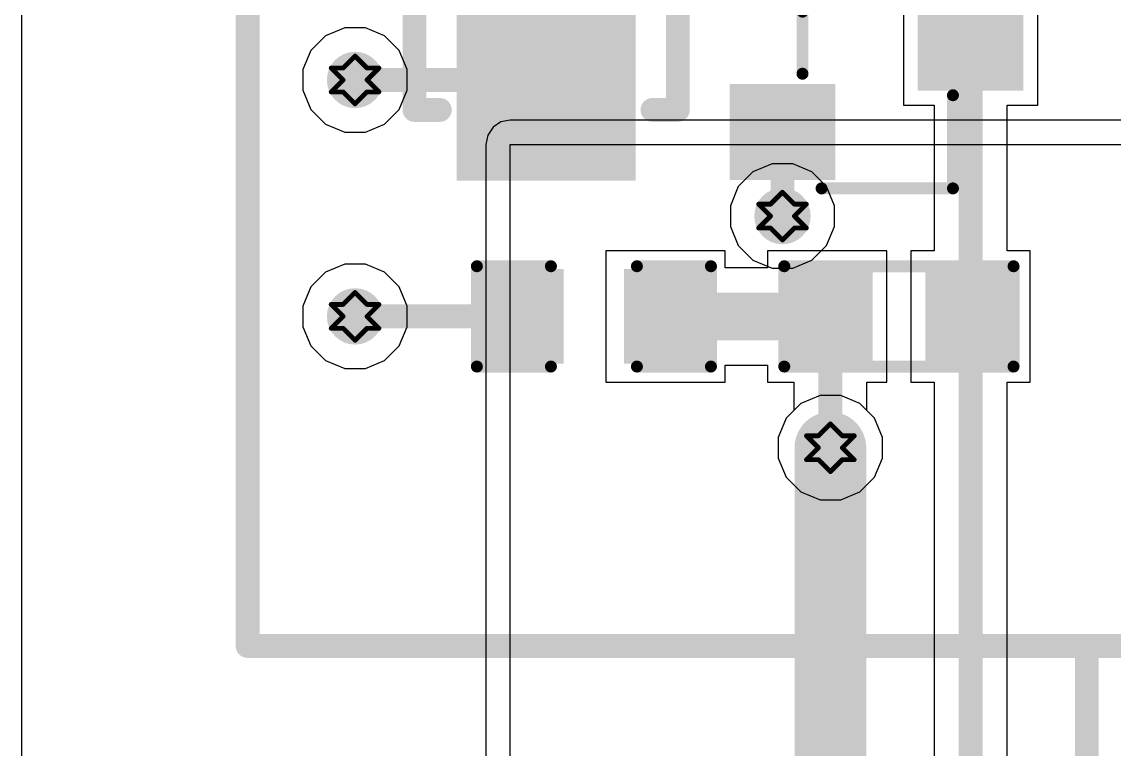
# Model space of a CAD drawing. Header units: inches. Extents: x 24 to 500, y 68 to 269.
# Drawn here: x 265.82 to 277.44, y 146.98 to 154.72 of the extents above; entities that cross this region are included whole.
import ezdxf

# ---------------------------------------------------------------- set-up
doc = ezdxf.new("R2010")
doc.units = ezdxf.units.IN
for name, color, linetype in [('Bottom Layer', 5, 'Continuous'), ('Drill Drawing', 1, 'Continuous'), ('Layer 1', 16, 'Continuous'), ('Layer 2', 76, 'Continuous'), ('Top Layer', 1, 'Continuous'), ('Top Overlay', 2, 'Continuous'), ('Top Paste', 8, 'Continuous'), ('Top Solder', 216, 'Continuous'), ('Via Holes', 16, 'Continuous')]:
    doc.layers.add(name, color=color, linetype=linetype)

# ---------------------------------------------------------------- blocks, each defined once
blk = doc.blocks.new('R___0603_140')
at = {"layer": 'Top Layer'}
for points in [[(-0.3809999999999999, 0.4444847599999999), (-0.3810000000000001, -0.44451524), (-1.143, -0.4445152399999999), (-1.143, 0.44448476)], [(1.143, 0.4444847599999999), (1.143, -0.44451524), (0.3809999999999999, -0.4445152399999999), (0.3810000000000001, 0.44448476)]]:
    blk.add_hatch(color=1, dxfattribs=at).paths.add_polyline_path(points)
at = {"layer": 'Top Paste'}
for points in [[(-0.3809999999999999, 0.4444847599999999), (-0.3810000000000001, -0.44451524), (-1.143, -0.4445152399999999), (-1.143, 0.44448476)], [(1.143, 0.4444847599999999), (1.143, -0.44451524), (0.3809999999999999, -0.4445152399999999), (0.3810000000000001, 0.44448476)]]:
    blk.add_hatch(color=8, dxfattribs=at).paths.add_polyline_path(points)
at = {"layer": 'Top Solder'}
for points in [[(-0.2793999999999999, 0.54608476), (-0.2794, -0.54611524), (-1.2446, -0.5461152399999999), (-1.2446, 0.5460847600000001)], [(1.2446, 0.54608476), (1.2446, -0.54611524), (0.2793999999999999, -0.5461152399999999), (0.2794, 0.5460847600000001)]]:
    blk.add_hatch(color=216, dxfattribs=at).paths.add_polyline_path(points)
at = {"layer": 'Top Overlay'}
for points in [[(-1.2192, -0.53341524, 0.127, 0.127, 0), (-1.21919746, 0.53338476, 0.127, 0.127, 0)], [(-1.21919746, 0.53338476, 0.127, 0.127, 0), (1.2192, 0.5333822199999999, 0.127, 0.127, 0)], [(1.2192, 0.5333822199999999, 0.127, 0.127, 0), (1.21920254, -0.5334127, 0.127, 0.127, 0)], [(-1.2192, -0.53341524, 0.127, 0.127, 0), (1.21920254, -0.5334127, 0.127, 0.127, 0)]]:
    blk.add_lwpolyline(points, format="xyseb", dxfattribs=at)
for points in [[(-1.25094746, 0.53338476, 0.0635, 0.0635, 1), (-1.18744746, 0.53338476, 0.0635, 0.0635, 1)], [(-1.25094746, 0.53338476, 0.0635, 0.0635, 1), (-1.18744746, 0.53338476, 0.0635, 0.0635, 1)], [(1.18745, 0.5333822199999999, 0.0635, 0.0635, 1), (1.25095, 0.5333822199999999, 0.0635, 0.0635, 1)], [(1.18745, 0.5333822199999999, 0.0635, 0.0635, 1), (1.25095, 0.5333822199999999, 0.0635, 0.0635, 1)], [(-1.25095, -0.53341524, 0.0635, 0.0635, 1), (-1.18745, -0.53341524, 0.0635, 0.0635, 1)], [(-1.25095, -0.53341524, 0.0635, 0.0635, 1), (-1.18745, -0.53341524, 0.0635, 0.0635, 1)], [(1.18745254, -0.5334127, 0.0635, 0.0635, 1), (1.25095254, -0.5334127, 0.0635, 0.0635, 1)], [(1.18745254, -0.5334127, 0.0635, 0.0635, 1), (1.25095254, -0.5334127, 0.0635, 0.0635, 1)]]:
    blk.add_lwpolyline(points, format="xyseb", close=True, dxfattribs=at)
blk = doc.blocks.new('SOT_23_162')
at = {"layer": 'Top Layer'}
for points in [[(-0.4099902899999999, 1.46002121), (0.41001061, 1.46002121), (0.41001061, 0.54002051), (-0.4099902899999999, 0.54002051)], [(-1.36000363, -0.54002305), (-0.54000273, -0.54002305), (-0.54000273, -1.46002375), (-1.36000363, -1.46002375)], [(0.54002051, -0.54002559), (1.36002141, -0.54002559), (1.36002141, -1.46002629), (0.54002051, -1.46002629)]]:
    blk.add_hatch(color=1, dxfattribs=at).paths.add_polyline_path(points)
at = {"layer": 'Top Paste'}
for points in [[(-0.4099902899999999, 1.46002121), (0.41001061, 1.46002121), (0.41001061, 0.54002051), (-0.4099902899999999, 0.54002051)], [(-1.36000363, -0.54002305), (-0.54000273, -0.54002305), (-0.54000273, -1.46002375), (-1.36000363, -1.46002375)], [(0.54002051, -0.54002559), (1.36002141, -0.54002559), (1.36002141, -1.46002629), (0.54002051, -1.46002629)]]:
    blk.add_hatch(color=8, dxfattribs=at).paths.add_polyline_path(points)
at = {"layer": 'Top Solder'}
for points in [[(-0.5115902899999999, 1.56162121), (0.51161061, 1.56162121), (0.51161061, 0.4384205099999999), (-0.5115902899999999, 0.4384205099999999)], [(-1.46160363, -0.4384230499999999), (-0.43840273, -0.4384230499999999), (-0.43840273, -1.56162375), (-1.46160363, -1.56162375)], [(0.4384205099999999, -0.43842559), (1.46162141, -0.43842559), (1.46162141, -1.56162629), (0.4384205099999999, -1.56162629)]]:
    blk.add_hatch(color=216, dxfattribs=at).paths.add_polyline_path(points)
at = {"layer": 'Top Overlay'}
for points in [[(-1.54939238, -0.58417714, 0.127, 0.127, 0), (-1.54938984, 0.8128228599999999, 0.127, 0.127, 0)], [(-0.55878984, 0.8128228599999999, 0.127, 0.127, 0), (-1.54938984, 0.8128228599999999, 0.127, 0.127, 0)], [(1.54940762, 0.8128228599999999, 0.127, 0.127, 0), (0.55881016, 0.8128228599999999, 0.127, 0.127, 0)], [(1.54941016, -0.58417714, 0.127, 0.127, 0), (1.54940762, 0.8128228599999999, 0.127, 0.127, 0)], [(-0.33018984, -0.78737714, 0.127, 0.127, 0), (0.33020762, -0.7873745999999999, 0.127, 0.127, 0)], [(-1.67638984, -1.29537714, 0.127, 0.127, 0), (-1.67638984, -1.04137714, 0.127, 0.127, 0)], [(-1.54939238, -1.1683746, 0.127, 0.127, 0), (-1.67638984, -1.04137714, 0.127, 0.127, 0)], [(-1.67638984, -1.29537714, 0.127, 0.127, 0), (-1.54939238, -1.1683746, 0.127, 0.127, 0)]]:
    blk.add_lwpolyline(points, format="xyseb", dxfattribs=at)
for points in [[(-1.58113984, 0.8128228599999999, 0.0635, 0.0635, 1), (-1.51763984, 0.8128228599999999, 0.0635, 0.0635, 1)], [(-1.58113984, 0.8128228599999999, 0.0635, 0.0635, 1), (-1.51763984, 0.8128228599999999, 0.0635, 0.0635, 1)], [(-0.5905398399999999, 0.8128228599999999, 0.0635, 0.0635, 1), (-0.5270398399999999, 0.8128228599999999, 0.0635, 0.0635, 1)], [(0.5270601599999999, 0.8128228599999999, 0.0635, 0.0635, 1), (0.59056016, 0.8128228599999999, 0.0635, 0.0635, 1)], [(1.51765762, 0.8128228599999999, 0.0635, 0.0635, 1), (1.58115762, 0.8128228599999999, 0.0635, 0.0635, 1)], [(1.51765762, 0.8128228599999999, 0.0635, 0.0635, 1), (1.58115762, 0.8128228599999999, 0.0635, 0.0635, 1)], [(-1.58114238, -0.58417714, 0.0635, 0.0635, 1), (-1.51764238, -0.58417714, 0.0635, 0.0635, 1)], [(1.51766016, -0.58417714, 0.0635, 0.0635, 1), (1.58116016, -0.58417714, 0.0635, 0.0635, 1)], [(-0.36193984, -0.78737714, 0.0635, 0.0635, 1), (-0.29843984, -0.78737714, 0.0635, 0.0635, 1)], [(0.29845762, -0.7873745999999999, 0.0635, 0.0635, 1), (0.36195762, -0.7873745999999999, 0.0635, 0.0635, 1)], [(-1.70813984, -1.04137714, 0.0635, 0.0635, 1), (-1.64463984, -1.04137714, 0.0635, 0.0635, 1)], [(-1.70813984, -1.04137714, 0.0635, 0.0635, 1), (-1.64463984, -1.04137714, 0.0635, 0.0635, 1)], [(-1.58114238, -1.1683746, 0.0635, 0.0635, 1), (-1.51764238, -1.1683746, 0.0635, 0.0635, 1)], [(-1.58114238, -1.1683746, 0.0635, 0.0635, 1), (-1.51764238, -1.1683746, 0.0635, 0.0635, 1)], [(-1.70813984, -1.29537714, 0.0635, 0.0635, 1), (-1.64463984, -1.29537714, 0.0635, 0.0635, 1)], [(-1.70813984, -1.29537714, 0.0635, 0.0635, 1), (-1.64463984, -1.29537714, 0.0635, 0.0635, 1)]]:
    blk.add_lwpolyline(points, format="xyseb", close=True, dxfattribs=at)
blk = doc.blocks.new('SMA_B__D___________200')
at = {"layer": 'Top Layer'}
for points in [[(-2.99997114, 0.89998804), (-0.9999751399999999, 0.89998804), (-0.9999751399999999, -0.9000083599999998), (-2.99997114, -0.9000083599999998)], [(1.00001832, 0.89998804), (3.00001432, 0.89998804), (3.00001432, -0.9000083599999998), (1.00001832, -0.9000083599999998)]]:
    blk.add_hatch(color=1, dxfattribs=at).paths.add_polyline_path(points)
at = {"layer": 'Top Paste'}
for points in [[(-2.99997114, 0.89998804), (-0.9999751399999999, 0.89998804), (-0.9999751399999999, -0.9000083599999998), (-2.99997114, -0.9000083599999998)], [(1.00001832, 0.89998804), (3.00001432, 0.89998804), (3.00001432, -0.9000083599999998), (1.00001832, -0.9000083599999998)]]:
    blk.add_hatch(color=8, dxfattribs=at).paths.add_polyline_path(points)
at = {"layer": 'Top Solder'}
for points in [[(-3.05077114, 0.9507880400000001), (-0.94917514, 0.9507880400000001), (-0.94917514, -0.9508083599999999), (-3.05077114, -0.9508083599999999)], [(0.9492183200000001, 0.9507880400000001), (3.05081432, 0.9507880400000001), (3.05081432, -0.9508083599999999), (0.9492183200000001, -0.9508083599999999)]]:
    blk.add_hatch(color=216, dxfattribs=at).paths.add_polyline_path(points)
at = {"layer": 'Top Overlay'}
for points in [[(-2.30000048, 1.13115344, 0.254, 0.254, 0), (-2.29999794, 1.39998958, 0.254, 0.254, 0)], [(2.29999032, 1.39998704, 0.254, 0.254, 0), (-2.29999794, 1.39998958, 0.254, 0.254, 0)], [(2.29999032, 1.13115344, 0.254, 0.254, 0), (2.29999032, 1.39998704, 0.254, 0.254, 0)], [(-0.00201168, -0.04898136, 0.127, 0.127, 0), (-0.00201168, 0.33201864, 0.127, 0.127, 0)], [(-0.58997342, -0.4143375, 0.127, 0.127, 0), (-0.58997342, 0.24002238, 0.127, 0.127, 0)], [(-0.00201168, -0.04898136, 0.127, 0.127, 0), (-0.58997342, 0.24002238, 0.127, 0.127, 0)], [(-0.00201168, -0.04898136, 0.127, 0.127, 0), (0.56999632, 0.24997664, 0.127, 0.127, 0)], [(0.56999632, -0.3500247, 0.127, 0.127, 0), (0.56999632, 0.24997664, 0.127, 0.127, 0)], [(0.7300163199999999, -0.06000496, 0.127, 0.127, 0), (-0.7599984799999999, -0.06000496, 0.127, 0.127, 0)], [(-0.58997342, -0.4143375, 0.127, 0.127, 0), (0.01459738, -0.05822442, 0.127, 0.127, 0)], [(-0.00201168, -0.42998136, 0.127, 0.127, 0), (-0.00201168, -0.04898136, 0.127, 0.127, 0)], [(0.54002432, -0.3500247, 0.127, 0.127, 0), (0.01459738, -0.05822442, 0.127, 0.127, 0)], [(-2.30000048, -1.40000736, 0.254, 0.254, 0), (-2.29999794, -1.1311255, 0.254, 0.254, 0)], [(2.29999032, -1.40000736, 0.254, 0.254, 0), (2.29999032, -1.13112296, 0.254, 0.254, 0)], [(2.29999032, -1.40000736, 0.254, 0.254, 0), (-2.30000048, -1.40000736, 0.254, 0.254, 0)]]:
    blk.add_lwpolyline(points, format="xyseb", dxfattribs=at)
for points in [[(-2.36349794, 1.39998958, 0.127, 0.127, 1), (-2.23649794, 1.39998958, 0.127, 0.127, 1)], [(-2.36349794, 1.39998958, 0.127, 0.127, 1), (-2.23649794, 1.39998958, 0.127, 0.127, 1)], [(2.23649032, 1.39998704, 0.127, 0.127, 1), (2.36349032, 1.39998704, 0.127, 0.127, 1)], [(2.23649032, 1.39998704, 0.127, 0.127, 1), (2.36349032, 1.39998704, 0.127, 0.127, 1)], [(-2.36350048, 1.13115344, 0.127, 0.127, 1), (-2.23650048, 1.13115344, 0.127, 0.127, 1)], [(2.23649032, 1.13115344, 0.127, 0.127, 1), (2.36349032, 1.13115344, 0.127, 0.127, 1)], [(-0.03376168, 0.33201864, 0.0635, 0.0635, 1), (0.02973832, 0.33201864, 0.0635, 0.0635, 1)], [(-0.62172342, 0.24002238, 0.0635, 0.0635, 1), (-0.55822342, 0.24002238, 0.0635, 0.0635, 1)], [(-0.62172342, 0.24002238, 0.0635, 0.0635, 1), (-0.55822342, 0.24002238, 0.0635, 0.0635, 1)], [(0.53824632, 0.24997664, 0.0635, 0.0635, 1), (0.6017463200000001, 0.24997664, 0.0635, 0.0635, 1)], [(0.53824632, 0.24997664, 0.0635, 0.0635, 1), (0.6017463200000001, 0.24997664, 0.0635, 0.0635, 1)], [(-0.79174848, -0.06000496, 0.0635, 0.0635, 1), (-0.72824848, -0.06000496, 0.0635, 0.0635, 1)], [(-0.03376168, -0.04898136, 0.0635, 0.0635, 1), (0.02973832, -0.04898136, 0.0635, 0.0635, 1)], [(-0.03376168, -0.04898136, 0.0635, 0.0635, 1), (0.02973832, -0.04898136, 0.0635, 0.0635, 1)], [(-0.03376168, -0.04898136, 0.0635, 0.0635, 1), (0.02973832, -0.04898136, 0.0635, 0.0635, 1)], [(-0.03376168, -0.04898136, 0.0635, 0.0635, 1), (0.02973832, -0.04898136, 0.0635, 0.0635, 1)], [(-0.01715262, -0.05822442, 0.0635, 0.0635, 1), (0.04634738, -0.05822442, 0.0635, 0.0635, 1)], [(-0.01715262, -0.05822442, 0.0635, 0.0635, 1), (0.04634738, -0.05822442, 0.0635, 0.0635, 1)], [(0.69826632, -0.06000496, 0.0635, 0.0635, 1), (0.76176632, -0.06000496, 0.0635, 0.0635, 1)], [(0.50827432, -0.3500247, 0.0635, 0.0635, 1), (0.57177432, -0.3500247, 0.0635, 0.0635, 1)], [(0.53824632, -0.3500247, 0.0635, 0.0635, 1), (0.6017463200000001, -0.3500247, 0.0635, 0.0635, 1)], [(-0.62172342, -0.4143375, 0.0635, 0.0635, 1), (-0.55822342, -0.4143375, 0.0635, 0.0635, 1)], [(-0.62172342, -0.4143375, 0.0635, 0.0635, 1), (-0.55822342, -0.4143375, 0.0635, 0.0635, 1)], [(-0.03376168, -0.42998136, 0.0635, 0.0635, 1), (0.02973832, -0.42998136, 0.0635, 0.0635, 1)], [(-2.36349794, -1.1311255, 0.127, 0.127, 1), (-2.23649794, -1.1311255, 0.127, 0.127, 1)], [(2.23649032, -1.13112296, 0.127, 0.127, 1), (2.36349032, -1.13112296, 0.127, 0.127, 1)], [(-2.36350048, -1.40000736, 0.127, 0.127, 1), (-2.23650048, -1.40000736, 0.127, 0.127, 1)], [(-2.36350048, -1.40000736, 0.127, 0.127, 1), (-2.23650048, -1.40000736, 0.127, 0.127, 1)], [(2.23649032, -1.40000736, 0.127, 0.127, 1), (2.36349032, -1.40000736, 0.127, 0.127, 1)], [(2.23649032, -1.40000736, 0.127, 0.127, 1), (2.36349032, -1.40000736, 0.127, 0.127, 1)]]:
    blk.add_lwpolyline(points, format="xyseb", close=True, dxfattribs=at)
blk = doc.blocks.new('C___0603_249')
at = {"layer": 'Top Layer'}
for points in [[(-0.3810177799999999, 0.4444847599999999), (-0.38101778, -0.44451524), (-1.14301778, -0.4445152399999999), (-1.14301778, 0.44448476)], [(1.14298476, 0.4444847599999999), (1.14298476, -0.44451524), (0.3809847599999999, -0.4445152399999999), (0.38098476, 0.44448476)]]:
    blk.add_hatch(color=1, dxfattribs=at).paths.add_polyline_path(points)
at = {"layer": 'Top Paste'}
for points in [[(-0.3810177799999999, 0.4444847599999999), (-0.38101778, -0.44451524), (-1.14301778, -0.4445152399999999), (-1.14301778, 0.44448476)], [(1.14298476, 0.4444847599999999), (1.14298476, -0.44451524), (0.3809847599999999, -0.4445152399999999), (0.38098476, 0.44448476)]]:
    blk.add_hatch(color=8, dxfattribs=at).paths.add_polyline_path(points)
at = {"layer": 'Top Solder'}
for points in [[(-0.3210178999999999, 0.5044846399999999), (-0.3210179, -0.5045151200000001), (-1.20301766, -0.5045151199999999), (-1.20301766, 0.50448464)], [(1.20298464, 0.5044846399999999), (1.20298464, -0.5045151200000001), (0.3209848799999999, -0.5045151199999999), (0.3209848800000001, 0.50448464)]]:
    blk.add_hatch(color=216, dxfattribs=at).paths.add_polyline_path(points)
at = {"layer": 'Top Overlay'}
for points in [[(-1.24461524, -0.53341524, 0.127, 0.127, 0), (-1.24461524, 0.53338476, 0.127, 0.127, 0)], [(-1.24461524, 0.53338476, 0.127, 0.127, 0), (-0.4572152399999999, 0.53338476, 0.127, 0.127, 0)], [(0.45718476, 0.53338476, 0.127, 0.127, 0), (1.2445873, 0.53338476, 0.127, 0.127, 0)], [(1.2445873, -0.53341524, 0.127, 0.127, 0), (1.2445873, 0.53338476, 0.127, 0.127, 0)], [(-1.24461524, -0.53341524, 0.127, 0.127, 0), (-0.4572127, -0.53341524, 0.127, 0.127, 0)], [(0.4571873, -0.53341524, 0.127, 0.127, 0), (1.2445873, -0.53341524, 0.127, 0.127, 0)]]:
    blk.add_lwpolyline(points, format="xyseb", dxfattribs=at)
for points in [[(-1.27636524, 0.53338476, 0.0635, 0.0635, 1), (-1.21286524, 0.53338476, 0.0635, 0.0635, 1)], [(-1.27636524, 0.53338476, 0.0635, 0.0635, 1), (-1.21286524, 0.53338476, 0.0635, 0.0635, 1)], [(-0.48896524, 0.53338476, 0.0635, 0.0635, 1), (-0.42546524, 0.53338476, 0.0635, 0.0635, 1)], [(0.42543476, 0.53338476, 0.0635, 0.0635, 1), (0.48893476, 0.53338476, 0.0635, 0.0635, 1)], [(1.2128373, 0.53338476, 0.0635, 0.0635, 1), (1.2763373, 0.53338476, 0.0635, 0.0635, 1)], [(1.2128373, 0.53338476, 0.0635, 0.0635, 1), (1.2763373, 0.53338476, 0.0635, 0.0635, 1)], [(-1.27636524, -0.53341524, 0.0635, 0.0635, 1), (-1.21286524, -0.53341524, 0.0635, 0.0635, 1)], [(-1.27636524, -0.53341524, 0.0635, 0.0635, 1), (-1.21286524, -0.53341524, 0.0635, 0.0635, 1)], [(-0.4889627, -0.53341524, 0.0635, 0.0635, 1), (-0.4254627, -0.53341524, 0.0635, 0.0635, 1)], [(0.4254373, -0.53341524, 0.0635, 0.0635, 1), (0.4889373, -0.53341524, 0.0635, 0.0635, 1)], [(1.2128373, -0.53341524, 0.0635, 0.0635, 1), (1.2763373, -0.53341524, 0.0635, 0.0635, 1)], [(1.2128373, -0.53341524, 0.0635, 0.0635, 1), (1.2763373, -0.53341524, 0.0635, 0.0635, 1)]]:
    blk.add_lwpolyline(points, format="xyseb", close=True, dxfattribs=at)

msp = doc.modelspace()

# ---------------------------------------------------------------- hatches: boundary and pattern name
at = {"layer": 'Bottom Layer'}
h = msp.add_hatch(color=5, dxfattribs=at)
edge = h.paths.add_edge_path()
edge.add_arc((269.367, 154.1018), 0.2999994, 0, 360)
h = msp.add_hatch(color=5, dxfattribs=at)
edge = h.paths.add_edge_path()
edge.add_arc((273.91237064, 152.654), 0.2999994, 0, 360)
h = msp.add_hatch(color=5, dxfattribs=at)
edge = h.paths.add_edge_path()
edge.add_arc((269.367, 151.58721524), 0.2999994, 0, 360)
h = msp.add_hatch(color=5, dxfattribs=at)
edge = h.paths.add_edge_path()
edge.add_arc((274.4216, 150.1902), 0.2999994, 0, 360)
at = {"layer": 'Layer 1'}
h = msp.add_hatch(color=16, dxfattribs=at)
edge = h.paths.add_edge_path()
edge.add_arc((269.367, 154.1018), 0.2999994, 0, 360)
h = msp.add_hatch(color=16, dxfattribs=at)
edge = h.paths.add_edge_path()
edge.add_arc((273.91237064, 152.654), 0.2999994, 0, 360)
h = msp.add_hatch(color=16, dxfattribs=at)
edge = h.paths.add_edge_path()
edge.add_arc((269.367, 151.58721524), 0.2999994, 0, 360)
h = msp.add_hatch(color=16, dxfattribs=at)
edge = h.paths.add_edge_path()
edge.add_arc((274.4216, 150.1902), 0.2999994, 0, 360)
at = {"layer": 'Layer 2'}
h = msp.add_hatch(color=76, dxfattribs=at)
edge = h.paths.add_edge_path()
edge.add_arc((269.367, 154.1018), 0.2999994, 0, 360)
h = msp.add_hatch(color=76, dxfattribs=at)
edge = h.paths.add_edge_path()
edge.add_arc((273.91237064, 152.654), 0.2999994, 0, 360)
h = msp.add_hatch(color=76, dxfattribs=at)
edge = h.paths.add_edge_path()
edge.add_arc((269.367, 151.58721524), 0.2999994, 0, 360)
h = msp.add_hatch(color=76, dxfattribs=at)
edge = h.paths.add_edge_path()
edge.add_arc((274.4216, 150.1902), 0.2999994, 0, 360)
at = {"layer": 'Top Layer'}
h = msp.add_hatch(color=1, dxfattribs=at)
edge = h.paths.add_edge_path()
edge.add_arc((269.367, 154.1018), 0.2999994, 0, 360)
h = msp.add_hatch(color=1, dxfattribs=at)
edge = h.paths.add_edge_path()
edge.add_arc((273.91237064, 152.654), 0.2999994, 0, 360)
h = msp.add_hatch(color=1, dxfattribs=at)
edge = h.paths.add_edge_path()
edge.add_arc((269.367, 151.58721524), 0.2999994, 0, 360)
h = msp.add_hatch(color=1, dxfattribs=at)
edge = h.paths.add_edge_path()
edge.add_arc((274.4216, 150.1902), 0.2999994, 0, 360)
at = {"layer": 'Via Holes'}
h = msp.add_hatch(color=7, dxfattribs=at)
edge = h.paths.add_edge_path()
edge.add_arc((269.367, 154.1018), 0.1499997, 0, 360)
h = msp.add_hatch(color=7, dxfattribs=at)
edge = h.paths.add_edge_path()
edge.add_arc((273.91237064, 152.654), 0.1499997, 0, 360)
h = msp.add_hatch(color=7, dxfattribs=at)
edge = h.paths.add_edge_path()
edge.add_arc((269.367, 151.58721524), 0.1499997, 0, 360)
h = msp.add_hatch(color=7, dxfattribs=at)
edge = h.paths.add_edge_path()
edge.add_arc((274.4216, 150.1902), 0.1499997, 0, 360)

# ---------------------------------------------------------------- linework, layer by layer
at = {"layer": 'Bottom Layer'}
for p, q in [((270.83487616, 153.59912384), (270.77873708, 153.51510572)), ((270.91889428, 153.65526292), (270.83487616, 153.59912384)), ((271.018, 153.67497586), (270.91889428, 153.65526292)), ((289.5944551, 153.67497586), (271.018, 153.67497586)), ((270.77873708, 153.51510572), (270.75902414, 153.416)), ((270.75902414, 153.416), (270.75902414, 142.94297294)), ((271.018, 142.94297294), (271.018, 153.416)), ((271.018, 153.416), (289.5944551, 153.416)), ((273.59855618, 153.1236587), (273.44271194, 152.96781446)), ((273.80217274, 153.2079994), (273.59855618, 153.1236587)), ((274.02256854, 153.2079994), (273.80217274, 153.2079994)), ((274.2261851, 153.1236587), (274.02256854, 153.2079994)), ((274.38202934, 152.96781446), (274.2261851, 153.1236587)), ((273.44271194, 152.96781446), (273.35837124, 152.7641979)), ((274.46637004, 152.7641979), (274.38202934, 152.96781446)), ((273.35837124, 152.7641979), (273.35837124, 152.5438021)), ((274.46637004, 152.5438021), (274.46637004, 152.7641979)), ((273.35837124, 152.5438021), (273.44271194, 152.34018554)), ((274.38202934, 152.34018554), (274.46637004, 152.5438021)), ((273.44271194, 152.34018554), (273.59855618, 152.1843413)), ((274.2261851, 152.1843413), (274.38202934, 152.34018554)), ((273.59855618, 152.1843413), (273.80217274, 152.1000006)), ((274.02256854, 152.1000006), (274.2261851, 152.1843413)), ((273.80217274, 152.1000006), (274.02256854, 152.1000006))]:
    msp.add_line(p, q, dxfattribs=at)
msp.add_lwpolyline([(274.4216, 146.0735712, 0.7619999999999999, 0.7619999999999999, 0), (274.4216, 150.1902, 0.7619999999999999, 0.7619999999999999, 0)], format="xyseb", dxfattribs=at)
msp.add_lwpolyline([(274.2311, 150.1902, 0.3809999999999999, 0.3809999999999999, 1), (274.6121, 150.1902, 0.3809999999999999, 0.3809999999999999, 1)], format="xyseb", close=True, dxfattribs=at)
at = {"layer": 'Drill Drawing'}
for points in [[(269.24, 154.2288, 0.0508, 0.0508, 0), (269.367, 154.3558, 0.0508, 0.0508, 0)], [(269.367, 154.3558, 0.0508, 0.0508, 0), (269.494, 154.2288, 0.0508, 0.0508, 0)], [(269.113, 154.2288, 0.0508, 0.0508, 0), (269.24, 154.1018, 0.0508, 0.0508, 0)], [(269.113, 154.2288, 0.0508, 0.0508, 0), (269.24, 154.2288, 0.0508, 0.0508, 0)], [(269.494, 154.2288, 0.0508, 0.0508, 0), (269.621, 154.2288, 0.0508, 0.0508, 0)], [(269.494, 154.1018, 0.0508, 0.0508, 0), (269.621, 154.2288, 0.0508, 0.0508, 0)], [(269.113, 153.9748, 0.0508, 0.0508, 0), (269.24, 154.1018, 0.0508, 0.0508, 0)], [(269.494, 154.1018, 0.0508, 0.0508, 0), (269.621, 153.9748, 0.0508, 0.0508, 0)], [(269.113, 153.9748, 0.0508, 0.0508, 0), (269.24, 153.9748, 0.0508, 0.0508, 0)], [(269.24, 153.9748, 0.0508, 0.0508, 0), (269.367, 153.8478, 0.0508, 0.0508, 0)], [(269.367, 153.8478, 0.0508, 0.0508, 0), (269.494, 153.9748, 0.0508, 0.0508, 0)], [(269.494, 153.9748, 0.0508, 0.0508, 0), (269.621, 153.9748, 0.0508, 0.0508, 0)], [(273.7853706399999, 152.781, 0.0508, 0.0508, 0), (273.91237064, 152.908, 0.0508, 0.0508, 0)], [(273.91237064, 152.908, 0.0508, 0.0508, 0), (274.03937064, 152.781, 0.0508, 0.0508, 0)], [(273.65837064, 152.781, 0.0508, 0.0508, 0), (273.7853706399999, 152.654, 0.0508, 0.0508, 0)], [(273.65837064, 152.781, 0.0508, 0.0508, 0), (273.7853706399999, 152.781, 0.0508, 0.0508, 0)], [(274.03937064, 152.781, 0.0508, 0.0508, 0), (274.16637064, 152.781, 0.0508, 0.0508, 0)], [(274.03937064, 152.654, 0.0508, 0.0508, 0), (274.16637064, 152.781, 0.0508, 0.0508, 0)], [(273.65837064, 152.527, 0.0508, 0.0508, 0), (273.7853706399999, 152.654, 0.0508, 0.0508, 0)], [(274.03937064, 152.654, 0.0508, 0.0508, 0), (274.16637064, 152.527, 0.0508, 0.0508, 0)], [(273.65837064, 152.527, 0.0508, 0.0508, 0), (273.7853706399999, 152.527, 0.0508, 0.0508, 0)], [(273.7853706399999, 152.527, 0.0508, 0.0508, 0), (273.91237064, 152.4, 0.0508, 0.0508, 0)], [(273.91237064, 152.4, 0.0508, 0.0508, 0), (274.03937064, 152.527, 0.0508, 0.0508, 0)], [(274.03937064, 152.527, 0.0508, 0.0508, 0), (274.16637064, 152.527, 0.0508, 0.0508, 0)], [(269.24, 151.71421524, 0.0508, 0.0508, 0), (269.367, 151.84121524, 0.0508, 0.0508, 0)], [(269.367, 151.84121524, 0.0508, 0.0508, 0), (269.494, 151.71421524, 0.0508, 0.0508, 0)], [(269.113, 151.71421524, 0.0508, 0.0508, 0), (269.24, 151.58721524, 0.0508, 0.0508, 0)], [(269.113, 151.71421524, 0.0508, 0.0508, 0), (269.24, 151.71421524, 0.0508, 0.0508, 0)], [(269.494, 151.71421524, 0.0508, 0.0508, 0), (269.621, 151.71421524, 0.0508, 0.0508, 0)], [(269.494, 151.58721524, 0.0508, 0.0508, 0), (269.621, 151.71421524, 0.0508, 0.0508, 0)], [(269.113, 151.46021524, 0.0508, 0.0508, 0), (269.24, 151.58721524, 0.0508, 0.0508, 0)], [(269.494, 151.58721524, 0.0508, 0.0508, 0), (269.621, 151.46021524, 0.0508, 0.0508, 0)], [(269.113, 151.46021524, 0.0508, 0.0508, 0), (269.24, 151.46021524, 0.0508, 0.0508, 0)], [(269.24, 151.46021524, 0.0508, 0.0508, 0), (269.367, 151.33321524, 0.0508, 0.0508, 0)], [(269.367, 151.33321524, 0.0508, 0.0508, 0), (269.494, 151.46021524, 0.0508, 0.0508, 0)], [(269.494, 151.46021524, 0.0508, 0.0508, 0), (269.621, 151.46021524, 0.0508, 0.0508, 0)], [(274.2945999999999, 150.3172, 0.0508, 0.0508, 0), (274.4216, 150.4442, 0.0508, 0.0508, 0)], [(274.4216, 150.4442, 0.0508, 0.0508, 0), (274.5486, 150.3172, 0.0508, 0.0508, 0)], [(274.1676, 150.3172, 0.0508, 0.0508, 0), (274.2945999999999, 150.1902, 0.0508, 0.0508, 0)], [(274.1676, 150.3172, 0.0508, 0.0508, 0), (274.2945999999999, 150.3172, 0.0508, 0.0508, 0)], [(274.5486, 150.3172, 0.0508, 0.0508, 0), (274.6756, 150.3172, 0.0508, 0.0508, 0)], [(274.5486, 150.1902, 0.0508, 0.0508, 0), (274.6756, 150.3172, 0.0508, 0.0508, 0)], [(274.1676, 150.0632, 0.0508, 0.0508, 0), (274.2945999999999, 150.1902, 0.0508, 0.0508, 0)], [(274.5486, 150.1902, 0.0508, 0.0508, 0), (274.6756, 150.0632, 0.0508, 0.0508, 0)], [(274.1676, 150.0632, 0.0508, 0.0508, 0), (274.2945999999999, 150.0632, 0.0508, 0.0508, 0)], [(274.2945999999999, 150.0632, 0.0508, 0.0508, 0), (274.4216, 149.9362, 0.0508, 0.0508, 0)], [(274.4216, 149.9362, 0.0508, 0.0508, 0), (274.5486, 150.0632, 0.0508, 0.0508, 0)], [(274.5486, 150.0632, 0.0508, 0.0508, 0), (274.6756, 150.0632, 0.0508, 0.0508, 0)]]:
    msp.add_lwpolyline(points, format="xyseb", dxfattribs=at)
for points in [[(269.3543, 154.3558, 0.0254, 0.0254, 1), (269.3797, 154.3558, 0.0254, 0.0254, 1)], [(269.3543, 154.3558, 0.0254, 0.0254, 1), (269.3797, 154.3558, 0.0254, 0.0254, 1)], [(269.1003, 154.2288, 0.0254, 0.0254, 1), (269.1257, 154.2288, 0.0254, 0.0254, 1)], [(269.1003, 154.2288, 0.0254, 0.0254, 1), (269.1257, 154.2288, 0.0254, 0.0254, 1)], [(269.2273, 154.2288, 0.0254, 0.0254, 1), (269.2527, 154.2288, 0.0254, 0.0254, 1)], [(269.2273, 154.2288, 0.0254, 0.0254, 1), (269.2527, 154.2288, 0.0254, 0.0254, 1)], [(269.4813, 154.2288, 0.0254, 0.0254, 1), (269.5067, 154.2288, 0.0254, 0.0254, 1)], [(269.4813, 154.2288, 0.0254, 0.0254, 1), (269.5067, 154.2288, 0.0254, 0.0254, 1)], [(269.6083, 154.2288, 0.0254, 0.0254, 1), (269.6337, 154.2288, 0.0254, 0.0254, 1)], [(269.6083, 154.2288, 0.0254, 0.0254, 1), (269.6337, 154.2288, 0.0254, 0.0254, 1)], [(269.2273, 154.1018, 0.0254, 0.0254, 1), (269.2527, 154.1018, 0.0254, 0.0254, 1)], [(269.2273, 154.1018, 0.0254, 0.0254, 1), (269.2527, 154.1018, 0.0254, 0.0254, 1)], [(269.4813, 154.1018, 0.0254, 0.0254, 1), (269.5067, 154.1018, 0.0254, 0.0254, 1)], [(269.4813, 154.1018, 0.0254, 0.0254, 1), (269.5067, 154.1018, 0.0254, 0.0254, 1)], [(269.1003, 153.9748, 0.0254, 0.0254, 1), (269.1257, 153.9748, 0.0254, 0.0254, 1)], [(269.1003, 153.9748, 0.0254, 0.0254, 1), (269.1257, 153.9748, 0.0254, 0.0254, 1)], [(269.2273, 153.9748, 0.0254, 0.0254, 1), (269.2527, 153.9748, 0.0254, 0.0254, 1)], [(269.2273, 153.9748, 0.0254, 0.0254, 1), (269.2527, 153.9748, 0.0254, 0.0254, 1)], [(269.4813, 153.9748, 0.0254, 0.0254, 1), (269.5067, 153.9748, 0.0254, 0.0254, 1)], [(269.4813, 153.9748, 0.0254, 0.0254, 1), (269.5067, 153.9748, 0.0254, 0.0254, 1)], [(269.6083, 153.9748, 0.0254, 0.0254, 1), (269.6337, 153.9748, 0.0254, 0.0254, 1)], [(269.6083, 153.9748, 0.0254, 0.0254, 1), (269.6337, 153.9748, 0.0254, 0.0254, 1)], [(269.3543, 153.8478, 0.0254, 0.0254, 1), (269.3797, 153.8478, 0.0254, 0.0254, 1)], [(269.3543, 153.8478, 0.0254, 0.0254, 1), (269.3797, 153.8478, 0.0254, 0.0254, 1)], [(273.89967064, 152.908, 0.0254, 0.0254, 1), (273.92507064, 152.908, 0.0254, 0.0254, 1)], [(273.89967064, 152.908, 0.0254, 0.0254, 1), (273.92507064, 152.908, 0.0254, 0.0254, 1)], [(273.64567064, 152.781, 0.0254, 0.0254, 1), (273.67107064, 152.781, 0.0254, 0.0254, 1)], [(273.64567064, 152.781, 0.0254, 0.0254, 1), (273.67107064, 152.781, 0.0254, 0.0254, 1)], [(273.77267064, 152.781, 0.0254, 0.0254, 1), (273.79807064, 152.781, 0.0254, 0.0254, 1)], [(273.77267064, 152.781, 0.0254, 0.0254, 1), (273.79807064, 152.781, 0.0254, 0.0254, 1)], [(274.02667064, 152.781, 0.0254, 0.0254, 1), (274.05207064, 152.781, 0.0254, 0.0254, 1)], [(274.02667064, 152.781, 0.0254, 0.0254, 1), (274.05207064, 152.781, 0.0254, 0.0254, 1)], [(274.15367064, 152.781, 0.0254, 0.0254, 1), (274.17907064, 152.781, 0.0254, 0.0254, 1)], [(274.15367064, 152.781, 0.0254, 0.0254, 1), (274.17907064, 152.781, 0.0254, 0.0254, 1)], [(273.77267064, 152.654, 0.0254, 0.0254, 1), (273.79807064, 152.654, 0.0254, 0.0254, 1)], [(273.77267064, 152.654, 0.0254, 0.0254, 1), (273.79807064, 152.654, 0.0254, 0.0254, 1)], [(274.02667064, 152.654, 0.0254, 0.0254, 1), (274.05207064, 152.654, 0.0254, 0.0254, 1)], [(274.02667064, 152.654, 0.0254, 0.0254, 1), (274.05207064, 152.654, 0.0254, 0.0254, 1)], [(273.64567064, 152.527, 0.0254, 0.0254, 1), (273.67107064, 152.527, 0.0254, 0.0254, 1)], [(273.64567064, 152.527, 0.0254, 0.0254, 1), (273.67107064, 152.527, 0.0254, 0.0254, 1)], [(273.77267064, 152.527, 0.0254, 0.0254, 1), (273.79807064, 152.527, 0.0254, 0.0254, 1)], [(273.77267064, 152.527, 0.0254, 0.0254, 1), (273.79807064, 152.527, 0.0254, 0.0254, 1)], [(274.02667064, 152.527, 0.0254, 0.0254, 1), (274.05207064, 152.527, 0.0254, 0.0254, 1)], [(274.02667064, 152.527, 0.0254, 0.0254, 1), (274.05207064, 152.527, 0.0254, 0.0254, 1)], [(274.15367064, 152.527, 0.0254, 0.0254, 1), (274.17907064, 152.527, 0.0254, 0.0254, 1)], [(274.15367064, 152.527, 0.0254, 0.0254, 1), (274.17907064, 152.527, 0.0254, 0.0254, 1)], [(273.89967064, 152.4, 0.0254, 0.0254, 1), (273.92507064, 152.4, 0.0254, 0.0254, 1)], [(273.89967064, 152.4, 0.0254, 0.0254, 1), (273.92507064, 152.4, 0.0254, 0.0254, 1)], [(269.3543, 151.84121524, 0.0254, 0.0254, 1), (269.3797, 151.84121524, 0.0254, 0.0254, 1)], [(269.3543, 151.84121524, 0.0254, 0.0254, 1), (269.3797, 151.84121524, 0.0254, 0.0254, 1)], [(269.1003, 151.71421524, 0.0254, 0.0254, 1), (269.1257, 151.71421524, 0.0254, 0.0254, 1)], [(269.1003, 151.71421524, 0.0254, 0.0254, 1), (269.1257, 151.71421524, 0.0254, 0.0254, 1)], [(269.2273, 151.71421524, 0.0254, 0.0254, 1), (269.2527, 151.71421524, 0.0254, 0.0254, 1)], [(269.2273, 151.71421524, 0.0254, 0.0254, 1), (269.2527, 151.71421524, 0.0254, 0.0254, 1)], [(269.4813, 151.71421524, 0.0254, 0.0254, 1), (269.5067, 151.71421524, 0.0254, 0.0254, 1)], [(269.4813, 151.71421524, 0.0254, 0.0254, 1), (269.5067, 151.71421524, 0.0254, 0.0254, 1)], [(269.6083, 151.71421524, 0.0254, 0.0254, 1), (269.6337, 151.71421524, 0.0254, 0.0254, 1)], [(269.6083, 151.71421524, 0.0254, 0.0254, 1), (269.6337, 151.71421524, 0.0254, 0.0254, 1)], [(269.2273, 151.58721524, 0.0254, 0.0254, 1), (269.2527, 151.58721524, 0.0254, 0.0254, 1)], [(269.2273, 151.58721524, 0.0254, 0.0254, 1), (269.2527, 151.58721524, 0.0254, 0.0254, 1)], [(269.4813, 151.58721524, 0.0254, 0.0254, 1), (269.5067, 151.58721524, 0.0254, 0.0254, 1)], [(269.4813, 151.58721524, 0.0254, 0.0254, 1), (269.5067, 151.58721524, 0.0254, 0.0254, 1)], [(269.1003, 151.46021524, 0.0254, 0.0254, 1), (269.1257, 151.46021524, 0.0254, 0.0254, 1)], [(269.1003, 151.46021524, 0.0254, 0.0254, 1), (269.1257, 151.46021524, 0.0254, 0.0254, 1)], [(269.2273, 151.46021524, 0.0254, 0.0254, 1), (269.2527, 151.46021524, 0.0254, 0.0254, 1)], [(269.2273, 151.46021524, 0.0254, 0.0254, 1), (269.2527, 151.46021524, 0.0254, 0.0254, 1)], [(269.4813, 151.46021524, 0.0254, 0.0254, 1), (269.5067, 151.46021524, 0.0254, 0.0254, 1)], [(269.4813, 151.46021524, 0.0254, 0.0254, 1), (269.5067, 151.46021524, 0.0254, 0.0254, 1)], [(269.6083, 151.46021524, 0.0254, 0.0254, 1), (269.6337, 151.46021524, 0.0254, 0.0254, 1)], [(269.6083, 151.46021524, 0.0254, 0.0254, 1), (269.6337, 151.46021524, 0.0254, 0.0254, 1)], [(269.3543, 151.33321524, 0.0254, 0.0254, 1), (269.3797, 151.33321524, 0.0254, 0.0254, 1)], [(269.3543, 151.33321524, 0.0254, 0.0254, 1), (269.3797, 151.33321524, 0.0254, 0.0254, 1)], [(274.4089, 150.4442, 0.0254, 0.0254, 1), (274.4343, 150.4442, 0.0254, 0.0254, 1)], [(274.4089, 150.4442, 0.0254, 0.0254, 1), (274.4343, 150.4442, 0.0254, 0.0254, 1)], [(274.1549, 150.3172, 0.0254, 0.0254, 1), (274.1803, 150.3172, 0.0254, 0.0254, 1)], [(274.1549, 150.3172, 0.0254, 0.0254, 1), (274.1803, 150.3172, 0.0254, 0.0254, 1)], [(274.2819, 150.3172, 0.0254, 0.0254, 1), (274.3073, 150.3172, 0.0254, 0.0254, 1)], [(274.2819, 150.3172, 0.0254, 0.0254, 1), (274.3073, 150.3172, 0.0254, 0.0254, 1)], [(274.5359, 150.3172, 0.0254, 0.0254, 1), (274.5613, 150.3172, 0.0254, 0.0254, 1)], [(274.5359, 150.3172, 0.0254, 0.0254, 1), (274.5613, 150.3172, 0.0254, 0.0254, 1)], [(274.6629, 150.3172, 0.0254, 0.0254, 1), (274.6883, 150.3172, 0.0254, 0.0254, 1)], [(274.6629, 150.3172, 0.0254, 0.0254, 1), (274.6883, 150.3172, 0.0254, 0.0254, 1)], [(274.2819, 150.1902, 0.0254, 0.0254, 1), (274.3073, 150.1902, 0.0254, 0.0254, 1)], [(274.2819, 150.1902, 0.0254, 0.0254, 1), (274.3073, 150.1902, 0.0254, 0.0254, 1)], [(274.5359, 150.1902, 0.0254, 0.0254, 1), (274.5613, 150.1902, 0.0254, 0.0254, 1)], [(274.5359, 150.1902, 0.0254, 0.0254, 1), (274.5613, 150.1902, 0.0254, 0.0254, 1)], [(274.1549, 150.0632, 0.0254, 0.0254, 1), (274.1803, 150.0632, 0.0254, 0.0254, 1)], [(274.1549, 150.0632, 0.0254, 0.0254, 1), (274.1803, 150.0632, 0.0254, 0.0254, 1)], [(274.2819, 150.0632, 0.0254, 0.0254, 1), (274.3073, 150.0632, 0.0254, 0.0254, 1)], [(274.2819, 150.0632, 0.0254, 0.0254, 1), (274.3073, 150.0632, 0.0254, 0.0254, 1)], [(274.5359, 150.0632, 0.0254, 0.0254, 1), (274.5613, 150.0632, 0.0254, 0.0254, 1)], [(274.5359, 150.0632, 0.0254, 0.0254, 1), (274.5613, 150.0632, 0.0254, 0.0254, 1)], [(274.6629, 150.0632, 0.0254, 0.0254, 1), (274.6883, 150.0632, 0.0254, 0.0254, 1)], [(274.6629, 150.0632, 0.0254, 0.0254, 1), (274.6883, 150.0632, 0.0254, 0.0254, 1)], [(274.4089, 149.9362, 0.0254, 0.0254, 1), (274.4343, 149.9362, 0.0254, 0.0254, 1)], [(274.4089, 149.9362, 0.0254, 0.0254, 1), (274.4343, 149.9362, 0.0254, 0.0254, 1)]]:
    msp.add_lwpolyline(points, format="xyseb", close=True, dxfattribs=at)
at = {"layer": 'Layer 1'}
for p, q in [((274.10778554, 150.6598587), (273.9519413, 150.50401446)), ((274.3114021, 150.7441994), (274.10778554, 150.6598587)), ((274.5317979, 150.7441994), (274.3114021, 150.7441994)), ((274.73541446, 150.6598587), (274.5317979, 150.7441994)), ((274.8912587, 150.50401446), (274.73541446, 150.6598587)), ((273.9519413, 150.50401446), (273.8676006, 150.3003979)), ((274.9755994, 150.3003979), (274.8912587, 150.50401446)), ((273.8676006, 150.3003979), (273.8676006, 150.0800021)), ((274.9755994, 150.0800021), (274.9755994, 150.3003979)), ((273.8676006, 150.0800021), (273.9519413, 149.87638554)), ((274.8912587, 149.87638554), (274.9755994, 150.0800021)), ((273.9519413, 149.87638554), (274.10778554, 149.7205413)), ((274.73541446, 149.7205413), (274.8912587, 149.87638554)), ((274.10778554, 149.7205413), (274.3114021, 149.6362006)), ((274.3114021, 149.6362006), (274.5317979, 149.6362006)), ((274.5317979, 149.6362006), (274.73541446, 149.7205413))]:
    msp.add_line(p, q, dxfattribs=at)
at = {"layer": 'Layer 2'}
for p, q in [((269.2568021, 154.6557994), (269.05318554, 154.5714587)), ((269.4771979, 154.6557994), (269.2568021, 154.6557994)), ((269.68081446, 154.5714587), (269.4771979, 154.6557994)), ((269.05318554, 154.5714587), (268.8973413, 154.41561446)), ((269.8366587, 154.41561446), (269.68081446, 154.5714587)), ((268.8973413, 154.41561446), (268.8130006, 154.2119979)), ((269.9209994, 154.2119979), (269.8366587, 154.41561446)), ((268.8130006, 154.2119979), (268.8130006, 153.9916021)), ((269.9209994, 153.9916021), (269.9209994, 154.2119979)), ((268.8130006, 153.9916021), (268.8973413, 153.78798554)), ((269.8366587, 153.78798554), (269.9209994, 153.9916021)), ((268.8973413, 153.78798554), (269.05318554, 153.6321413)), ((269.68081446, 153.6321413), (269.8366587, 153.78798554)), ((269.05318554, 153.6321413), (269.2568021, 153.5478006)), ((269.4771979, 153.5478006), (269.68081446, 153.6321413)), ((269.2568021, 153.5478006), (269.4771979, 153.5478006)), ((273.59855618, 153.1236587), (273.44271194, 152.96781446)), ((273.80217274, 153.2079994), (273.59855618, 153.1236587)), ((274.02256854, 153.2079994), (273.80217274, 153.2079994)), ((274.2261851, 153.1236587), (274.02256854, 153.2079994)), ((274.38202934, 152.96781446), (274.2261851, 153.1236587)), ((273.44271194, 152.96781446), (273.35837124, 152.7641979)), ((274.46637004, 152.7641979), (274.38202934, 152.96781446)), ((273.35837124, 152.7641979), (273.35837124, 152.5438021)), ((274.46637004, 152.5438021), (274.46637004, 152.7641979)), ((273.35837124, 152.5438021), (273.44271194, 152.34018554)), ((274.38202934, 152.34018554), (274.46637004, 152.5438021)), ((273.44271194, 152.34018554), (273.59855618, 152.1843413)), ((274.2261851, 152.1843413), (274.38202934, 152.34018554)), ((273.59855618, 152.1843413), (273.80217274, 152.1000006)), ((274.02256854, 152.1000006), (274.2261851, 152.1843413)), ((269.05318554, 152.05687394), (268.8973413, 151.9010297)), ((269.2568021, 152.14121464), (269.05318554, 152.05687394)), ((269.4771979, 152.14121464), (269.2568021, 152.14121464)), ((269.68081446, 152.05687394), (269.4771979, 152.14121464)), ((269.8366587, 151.9010297), (269.68081446, 152.05687394)), ((273.80217274, 152.1000006), (274.02256854, 152.1000006)), ((268.8973413, 151.9010297), (268.8130006, 151.69741314)), ((269.9209994, 151.69741314), (269.8366587, 151.9010297)), ((268.8130006, 151.69741314), (268.8130006, 151.47701734)), ((269.9209994, 151.47701734), (269.9209994, 151.69741314)), ((268.8130006, 151.47701734), (268.8973413, 151.27340078)), ((269.8366587, 151.27340078), (269.9209994, 151.47701734)), ((268.8973413, 151.27340078), (269.05318554, 151.11755654)), ((269.68081446, 151.11755654), (269.8366587, 151.27340078)), ((269.05318554, 151.11755654), (269.2568021, 151.03321584)), ((269.2568021, 151.03321584), (269.4771979, 151.03321584)), ((269.4771979, 151.03321584), (269.68081446, 151.11755654)), ((274.10778554, 150.6598587), (273.9519413, 150.50401446)), ((274.3114021, 150.7441994), (274.10778554, 150.6598587)), ((274.5317979, 150.7441994), (274.3114021, 150.7441994)), ((274.73541446, 150.6598587), (274.5317979, 150.7441994)), ((274.8912587, 150.50401446), (274.73541446, 150.6598587)), ((273.9519413, 150.50401446), (273.8676006, 150.3003979)), ((274.9755994, 150.3003979), (274.8912587, 150.50401446)), ((273.8676006, 150.3003979), (273.8676006, 150.0800021)), ((274.9755994, 150.0800021), (274.9755994, 150.3003979)), ((273.8676006, 150.0800021), (273.9519413, 149.87638554)), ((274.8912587, 149.87638554), (274.9755994, 150.0800021)), ((273.9519413, 149.87638554), (274.10778554, 149.7205413)), ((274.73541446, 149.7205413), (274.8912587, 149.87638554)), ((274.10778554, 149.7205413), (274.3114021, 149.6362006)), ((274.3114021, 149.6362006), (274.5317979, 149.6362006)), ((274.5317979, 149.6362006), (274.73541446, 149.7205413))]:
    msp.add_line(p, q, dxfattribs=at)
at = {"layer": 'Top Layer'}
for p, q in [((265.82344092, 103.6574), (265.82344092, 159.76599746)), ((275.19841582, 155.16198584), (275.19841582, 153.83398748)), ((276.62641398, 153.83398748), (276.62641398, 155.16198584)), ((275.19841582, 153.83398748), (275.5239498399999, 153.83398748)), ((275.5239498399999, 153.83398748), (275.5239498399999, 152.28568476)), ((276.30087996, 152.28568476), (276.30087996, 153.83398748)), ((276.30087996, 153.83398748), (276.62641398, 153.83398748)), ((273.304, 152.2857), (272.034, 152.2857)), ((272.034, 152.2857), (272.034, 150.8887)), ((273.304, 152.10515172), (273.304, 152.2857)), ((275.0234149, 152.28568476), (273.7534149, 152.28568476)), ((273.7534149, 152.28568476), (273.7534149, 152.10515172)), ((275.0234149, 150.88868476), (275.0234149, 152.28568476)), ((275.5239498399999, 152.28568476), (275.2774149, 152.28568476)), ((275.2774149, 152.28568476), (275.2774149, 150.88868476)), ((276.5474149, 152.28568476), (276.30087996, 152.28568476)), ((276.5474149, 150.88868476), (276.5474149, 152.28568476)), ((273.7534149, 152.10515172), (273.304, 152.10515172)), ((273.304, 150.8887), (273.304, 151.06924828)), ((273.304, 151.06924828), (273.7534149, 151.06924828)), ((273.7534149, 151.06924828), (273.7534149, 150.88868476)), ((272.034, 150.8887), (273.304, 150.8887)), ((273.7534149, 150.88868476), (274.03313494, 150.88868476)), ((274.03313494, 150.88868476), (274.03313494, 150.5852081)), ((274.81006506, 150.5852081), (274.81006506, 150.88868476)), ((274.81006506, 150.88868476), (275.0234149, 150.88868476)), ((275.2774149, 150.88868476), (275.5239498399999, 150.88868476)), ((275.5239498399999, 150.88868476), (275.5239498399999, 133.35)), ((276.30087996, 133.35), (276.30087996, 150.88868476)), ((276.30087996, 150.88868476), (276.5474149, 150.88868476)), ((274.03313494, 150.5852081), (273.9519413, 150.50401446)), ((274.8912587, 150.50401446), (274.81006506, 150.5852081)), ((273.9519413, 150.50401446), (273.8676006, 150.3003979)), ((274.9755994, 150.3003979), (274.8912587, 150.50401446)), ((273.8676006, 150.3003979), (273.8676006, 150.0800021)), ((274.9755994, 150.0800021), (274.9755994, 150.3003979)), ((273.8676006, 150.0800021), (273.9519413, 149.87638554)), ((274.8912587, 149.87638554), (274.9755994, 150.0800021)), ((273.9519413, 149.87638554), (274.10778554, 149.7205413)), ((274.73541446, 149.7205413), (274.8912587, 149.87638554)), ((274.10778554, 149.7205413), (274.3114021, 149.6362006)), ((274.3114021, 149.6362006), (274.5317979, 149.6362006)), ((274.5317979, 149.6362006), (274.73541446, 149.7205413))]:
    msp.add_line(p, q, dxfattribs=at)
for points in [[(275.9124149, 151.58718476, 0.254, 0.254, 0), (275.9124149, 154.49798666, 0.254, 0.254, 0)], [(269.367, 154.1018, 0.254, 0.254, 0), (271.38017352, 154.1018, 0.254, 0.254, 0)], [(271.38017352, 154.1018, 0.254, 0.254, 0), (271.39898984, 154.08298368, 0.254, 0.254, 0)], [(273.9123681, 152.65400254, 0.254, 0.254, 0), (273.9123681, 153.54797586, 0.254, 0.254, 0)], [(273.9123681, 152.65400254, 0.254, 0.254, 0), (273.91237064, 152.654, 0.254, 0.254, 0)], [(272.669, 151.5872, 0.508, 0.508, 0), (274.3884149, 151.5872, 0.508, 0.508, 0)], [(269.367, 151.58721524, 0.254, 0.254, 0), (271.14498222, 151.58721524, 0.254, 0.254, 0)], [(271.14498222, 151.58721524, 0.254, 0.254, 0), (271.14499746, 151.5872, 0.254, 0.254, 0)], [(274.3884149, 151.58718476, 0.254, 0.254, 0), (274.3884149, 151.5872, 0.254, 0.254, 0)], [(274.3884149, 151.58718476, 0.254, 0.254, -0.4142135623730951), (274.4216, 151.55399966, 0.254, 0.254, 0)], [(275.9124149, 133.35, 0.254, 0.254, 0), (275.9124149, 151.58718476, 0.254, 0.254, 0)], [(274.4216, 150.1902, 0.254, 0.254, 0), (274.4216, 151.55399966, 0.254, 0.254, 0)]]:
    msp.add_lwpolyline(points, format="xyseb", dxfattribs=at)
for points in [[(275.8489149, 154.49798666, 0.127, 0.127, 1), (275.9759149, 154.49798666, 0.127, 0.127, 1)], [(269.3035, 154.1018, 0.127, 0.127, 1), (269.4305, 154.1018, 0.127, 0.127, 1)], [(271.31667352, 154.1018, 0.127, 0.127, 1), (271.44367352, 154.1018, 0.127, 0.127, 1)], [(271.31667352, 154.1018, 0.127, 0.127, 1), (271.44367352, 154.1018, 0.127, 0.127, 1)], [(271.33548984, 154.08298368, 0.127, 0.127, 1), (271.46248984, 154.08298368, 0.127, 0.127, 1)], [(273.8488680999999, 153.54797586, 0.127, 0.127, 1), (273.9758681, 153.54797586, 0.127, 0.127, 1)], [(273.8488680999999, 152.65400254, 0.127, 0.127, 1), (273.9758681, 152.65400254, 0.127, 0.127, 1)], [(273.8488680999999, 152.65400254, 0.127, 0.127, 1), (273.9758681, 152.65400254, 0.127, 0.127, 1)], [(273.84887064, 152.654, 0.127, 0.127, 1), (273.97587064, 152.654, 0.127, 0.127, 1)], [(272.542, 151.5872, 0.254, 0.254, 1), (272.796, 151.5872, 0.254, 0.254, 1)], [(274.2614149, 151.5872, 0.254, 0.254, 1), (274.5154148999999, 151.5872, 0.254, 0.254, 1)], [(269.3035, 151.58721524, 0.127, 0.127, 1), (269.4305, 151.58721524, 0.127, 0.127, 1)], [(271.08148222, 151.58721524, 0.127, 0.127, 1), (271.20848222, 151.58721524, 0.127, 0.127, 1)], [(271.08148222, 151.58721524, 0.127, 0.127, 1), (271.20848222, 151.58721524, 0.127, 0.127, 1)], [(271.08149746, 151.5872, 0.127, 0.127, 1), (271.20849746, 151.5872, 0.127, 0.127, 1)], [(274.3249149, 151.5872, 0.127, 0.127, 1), (274.4519149, 151.5872, 0.127, 0.127, 1)], [(274.3249149, 151.58718476, 0.127, 0.127, 1), (274.4519149, 151.58718476, 0.127, 0.127, 1)], [(274.3249149, 151.58718476, 0.127, 0.127, 1), (274.4519149, 151.58718476, 0.127, 0.127, 1)], [(275.8489149, 151.58718476, 0.127, 0.127, 1), (275.9759149, 151.58718476, 0.127, 0.127, 1)], [(275.8489149, 151.58718476, 0.127, 0.127, 1), (275.9759149, 151.58718476, 0.127, 0.127, 1)], [(274.3581, 151.55399966, 0.127, 0.127, 1), (274.4851, 151.55399966, 0.127, 0.127, 1)], [(274.3581, 151.55399966, 0.127, 0.127, 1), (274.4851, 151.55399966, 0.127, 0.127, 1)], [(274.3581, 150.1902, 0.127, 0.127, 1), (274.4851, 150.1902, 0.127, 0.127, 1)]]:
    msp.add_lwpolyline(points, format="xyseb", close=True, dxfattribs=at)
at = {"layer": 'Top Overlay'}
for points in [[(268.224, 148.082, 0.254, 0.254, 0), (268.224, 162.941, 0.254, 0.254, 0)], [(268.224, 148.082, 0.254, 0.254, 0), (286.258, 148.082, 0.254, 0.254, 0)], [(277.1483611199999, 145.95736112, 0.254, 0.254, 0), (277.1483611199999, 148.082, 0.254, 0.254, 0)]]:
    msp.add_lwpolyline(points, format="xyseb", dxfattribs=at)
for points in [[(268.1605, 148.082, 0.127, 0.127, 1), (268.2875, 148.082, 0.127, 0.127, 1)], [(268.1605, 148.082, 0.127, 0.127, 1), (268.2875, 148.082, 0.127, 0.127, 1)], [(277.08486112, 148.082, 0.127, 0.127, 1), (277.21186112, 148.082, 0.127, 0.127, 1)]]:
    msp.add_lwpolyline(points, format="xyseb", close=True, dxfattribs=at)

# ---------------------------------------------------------------- block references
at = {"rotation": 270}
for name, p in [('SMA_B__D___________200', (271.399, 156.083)), ('SOT_23_162', (274.91239404, 154.49799682))]:
    msp.add_blockref(name, p, dxfattribs=at)
for name, p in [('C___0603_249', (271.90701524, 151.58721524)), ('R___0603_140', (275.1504149, 151.5872))]:
    msp.add_blockref(name, p)

doc.saveas('drawing.dxf')
